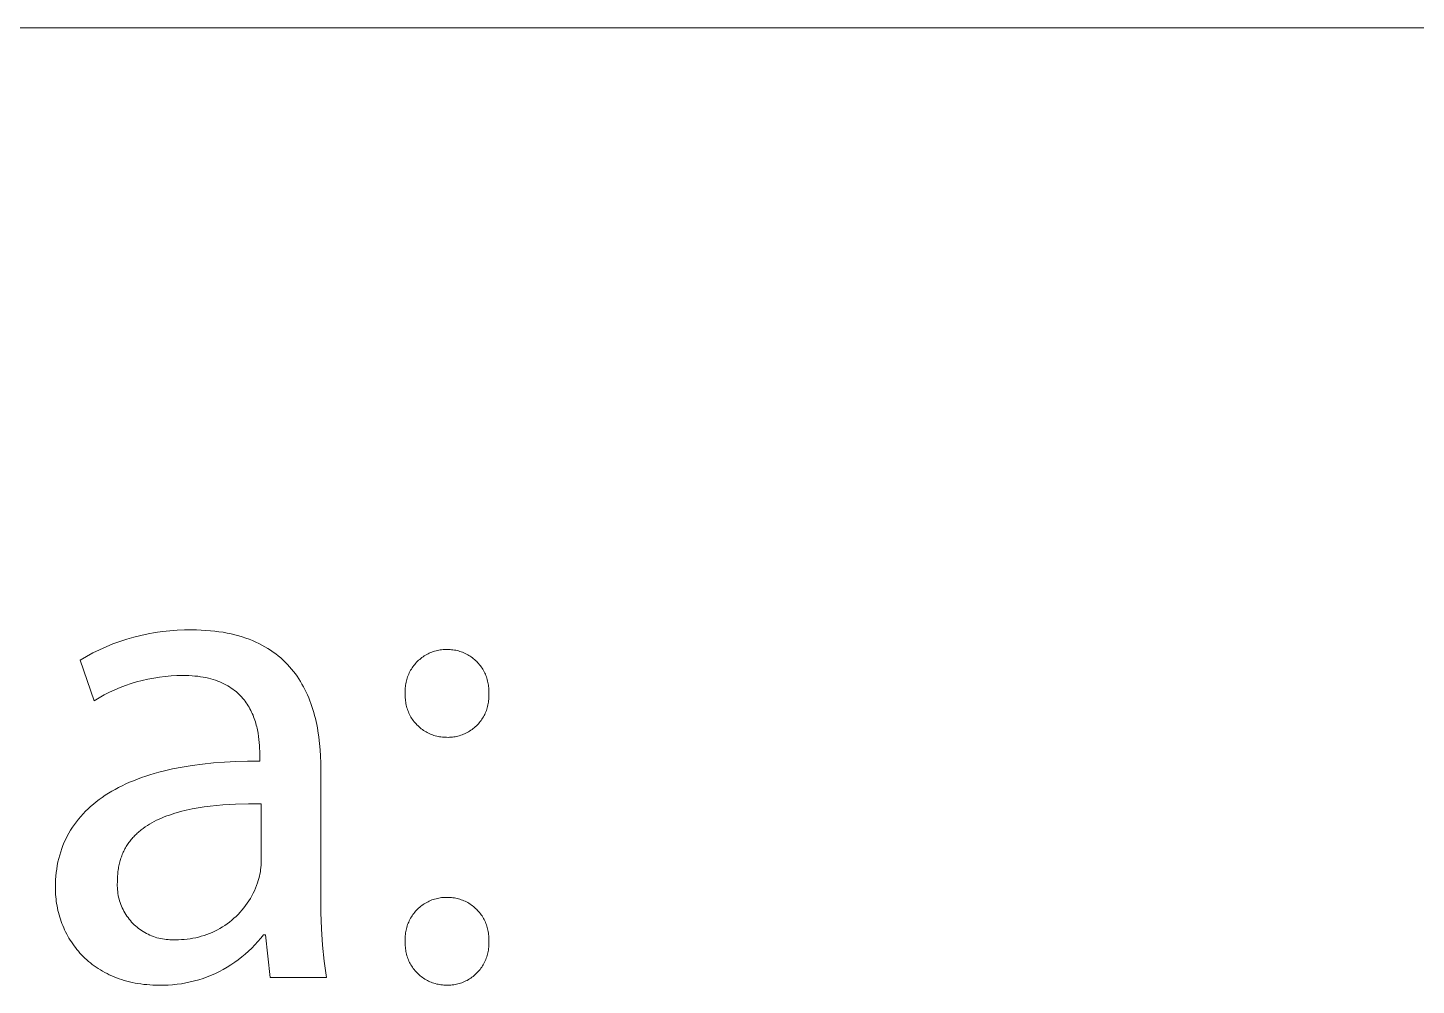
# Model space of a CAD drawing. Header units: millimetres. Extents: x 1422 to 6060, y -58 to 3182.
# Drawn here: x 5764.4 to 5856.2, y 267.6 to 330.9 of the extents above; entities that cross this region are included whole.
import ezdxf

# ---------------------------------------------------------------- set-up
doc = ezdxf.new("R2010")
doc.units = ezdxf.units.MM
doc.header["$MEASUREMENT"] = 0
doc.layers.add('Domyślny', color=7, linetype='Continuous', true_color=0x000000)

msp = doc.modelspace()

# ---------------------------------------------------------------- linework, layer by layer
at = {"layer": 'Domyślny', "color": 18, "lineweight": 15, "true_color": 0x000000}
for p, q in [((5650.346, 330.906), (6055.352, 330.906)), ((5772.864, 290.929), (5773.343, 290.998)), ((5773.343, 290.998), (5773.825, 291.05)), ((5773.825, 291.05), (5774.307, 291.086)), ((5774.307, 291.086), (5774.791, 291.104)), ((5774.791, 291.104), (5775.275, 291.107)), ((5775.275, 291.107), (5775.593, 291.103)), ((5775.593, 291.103), (5775.904, 291.093)), ((5775.904, 291.093), (5776.207, 291.076)), ((5776.207, 291.076), (5776.503, 291.053)), ((5776.503, 291.053), (5776.792, 291.023)), ((5776.792, 291.023), (5777.073, 290.987)), ((5769.617, 289.992), (5770.066, 290.174)), ((5770.066, 290.174), (5770.52, 290.339)), ((5770.52, 290.339), (5770.98, 290.49)), ((5770.98, 290.49), (5771.445, 290.624)), ((5771.445, 290.624), (5771.915, 290.742)), ((5771.915, 290.742), (5772.388, 290.843)), ((5772.388, 290.843), (5772.864, 290.929)), ((5777.073, 290.987), (5777.348, 290.945)), ((5777.348, 290.945), (5777.615, 290.897)), ((5777.615, 290.897), (5777.875, 290.842)), ((5777.875, 290.842), (5778.128, 290.782)), ((5778.128, 290.782), (5778.375, 290.717)), ((5778.375, 290.717), (5778.615, 290.645)), ((5778.615, 290.645), (5778.848, 290.568)), ((5778.848, 290.568), (5779.075, 290.486)), ((5779.075, 290.486), (5779.295, 290.398)), ((5779.295, 290.398), (5779.508, 290.305)), ((5779.508, 290.305), (5779.716, 290.207)), ((5779.716, 290.207), (5779.917, 290.104)), ((5779.917, 290.104), (5780.112, 289.996)), ((5767.893, 289.115), (5768.312, 289.356)), ((5768.312, 289.356), (5768.74, 289.583)), ((5768.74, 289.583), (5769.175, 289.795)), ((5769.175, 289.795), (5769.617, 289.992)), ((5780.112, 289.996), (5780.301, 289.883)), ((5780.301, 289.883), (5780.483, 289.766)), ((5780.483, 289.766), (5780.66, 289.644)), ((5780.66, 289.644), (5780.831, 289.518)), ((5780.831, 289.518), (5780.997, 289.388)), ((5780.997, 289.388), (5781.156, 289.253)), ((5781.156, 289.253), (5781.311, 289.114)), ((5790.274, 289.096), (5790.345, 289.159)), ((5790.345, 289.159), (5790.418, 289.219)), ((5790.418, 289.219), (5790.493, 289.276)), ((5790.493, 289.276), (5790.57, 289.331)), ((5790.57, 289.331), (5790.649, 289.383)), ((5790.649, 289.383), (5790.729, 289.433)), ((5790.729, 289.433), (5790.811, 289.479)), ((5790.811, 289.479), (5790.895, 289.523)), ((5790.895, 289.523), (5790.98, 289.564)), ((5790.98, 289.564), (5791.067, 289.602)), ((5791.067, 289.602), (5791.155, 289.636)), ((5791.155, 289.636), (5791.243, 289.668)), ((5791.243, 289.668), (5791.333, 289.697)), ((5791.333, 289.697), (5791.424, 289.722)), ((5791.424, 289.722), (5791.516, 289.745)), ((5791.516, 289.745), (5791.609, 289.764)), ((5791.609, 289.764), (5791.702, 289.78)), ((5791.702, 289.78), (5791.795, 289.793)), ((5791.795, 289.793), (5791.889, 289.802)), ((5791.889, 289.802), (5791.984, 289.808)), ((5791.984, 289.808), (5792.078, 289.811)), ((5792.078, 289.811), (5792.172, 289.811)), ((5792.172, 289.811), (5792.266, 289.81)), ((5792.266, 289.81), (5792.359, 289.805)), ((5792.359, 289.805), (5792.452, 289.798)), ((5792.452, 289.798), (5792.545, 289.787)), ((5792.545, 289.787), (5792.638, 289.773)), ((5792.638, 289.773), (5792.73, 289.756)), ((5792.73, 289.756), (5792.821, 289.735)), ((5792.821, 289.735), (5792.911, 289.712)), ((5792.911, 289.712), (5793.001, 289.685)), ((5793.001, 289.685), (5793.09, 289.656)), ((5793.09, 289.656), (5793.177, 289.623)), ((5793.177, 289.623), (5793.264, 289.588)), ((5793.264, 289.588), (5793.349, 289.549)), ((5793.349, 289.549), (5793.433, 289.508)), ((5793.433, 289.508), (5793.515, 289.464)), ((5793.515, 289.464), (5793.596, 289.417)), ((5793.596, 289.417), (5793.675, 289.367)), ((5793.675, 289.367), (5793.752, 289.315)), ((5793.752, 289.315), (5793.828, 289.259)), ((5793.828, 289.259), (5793.902, 289.202)), ((5793.902, 289.202), (5793.973, 289.142)), ((5768.82, 286.427), (5767.893, 289.115)), ((5781.311, 289.114), (5781.459, 288.971)), ((5781.459, 288.971), (5781.602, 288.825)), ((5781.602, 288.825), (5781.74, 288.674)), ((5781.74, 288.674), (5781.872, 288.52)), ((5781.872, 288.52), (5782, 288.362)), ((5782, 288.362), (5782.122, 288.201)), ((5789.618, 288.182), (5789.658, 288.268)), ((5789.658, 288.268), (5789.7, 288.352)), ((5789.7, 288.352), (5789.746, 288.435)), ((5789.746, 288.435), (5789.794, 288.516)), ((5789.794, 288.516), (5789.845, 288.596)), ((5789.845, 288.596), (5789.899, 288.673)), ((5789.899, 288.673), (5789.955, 288.749)), ((5789.955, 288.749), (5790.014, 288.823)), ((5790.014, 288.823), (5790.075, 288.895)), ((5790.075, 288.895), (5790.139, 288.964)), ((5790.139, 288.964), (5790.206, 289.031)), ((5790.206, 289.031), (5790.274, 289.096)), ((5793.973, 289.142), (5794.043, 289.079)), ((5794.043, 289.079), (5794.11, 289.014)), ((5794.11, 289.014), (5794.175, 288.947)), ((5794.175, 288.947), (5794.238, 288.878)), ((5794.238, 288.878), (5794.298, 288.806)), ((5794.298, 288.806), (5794.356, 288.733)), ((5794.356, 288.733), (5794.411, 288.658)), ((5794.411, 288.658), (5794.464, 288.58)), ((5794.464, 288.58), (5794.514, 288.501)), ((5794.514, 288.501), (5794.561, 288.421)), ((5794.561, 288.421), (5794.606, 288.339)), ((5794.606, 288.339), (5794.647, 288.255)), ((5794.647, 288.255), (5794.686, 288.17)), ((5770.898, 287.429), (5770.538, 287.292)), ((5771.262, 287.554), (5770.898, 287.429)), ((5771.631, 287.666), (5771.262, 287.554)), ((5772.003, 287.765), (5771.631, 287.666)), ((5772.378, 287.851), (5772.003, 287.765)), ((5772.757, 287.924), (5772.378, 287.851)), ((5773.137, 287.985), (5772.757, 287.924)), ((5773.519, 288.032), (5773.137, 287.985)), ((5773.903, 288.066), (5773.519, 288.032)), ((5774.287, 288.087), (5773.903, 288.066)), ((5774.673, 288.095), (5774.287, 288.087)), ((5774.885, 288.093), (5774.673, 288.095)), ((5775.091, 288.086), (5774.885, 288.093)), ((5775.291, 288.074), (5775.091, 288.086)), ((5775.486, 288.057), (5775.291, 288.074)), ((5775.675, 288.036), (5775.486, 288.057)), ((5775.858, 288.011), (5775.675, 288.036)), ((5776.036, 287.981), (5775.858, 288.011)), ((5776.208, 287.948), (5776.036, 287.981)), ((5776.376, 287.91), (5776.208, 287.948)), ((5776.537, 287.868), (5776.376, 287.91)), ((5776.694, 287.823), (5776.537, 287.868)), ((5776.846, 287.774), (5776.694, 287.823)), ((5776.993, 287.721), (5776.846, 287.774)), ((5777.134, 287.665), (5776.993, 287.721)), ((5777.271, 287.606), (5777.134, 287.665)), ((5777.404, 287.543), (5777.271, 287.606)), ((5777.531, 287.477), (5777.404, 287.543)), ((5777.654, 287.408), (5777.531, 287.477)), ((5777.773, 287.337), (5777.654, 287.408)), ((5777.887, 287.262), (5777.773, 287.337)), ((5782.122, 288.201), (5782.239, 288.037)), ((5782.239, 288.037), (5782.351, 287.87)), ((5782.351, 287.87), (5782.458, 287.699)), ((5782.458, 287.699), (5782.561, 287.525)), ((5782.561, 287.525), (5782.659, 287.349)), ((5782.659, 287.349), (5782.752, 287.17)), ((5789.393, 287.27), (5789.401, 287.364)), ((5789.401, 287.364), (5789.412, 287.458)), ((5789.412, 287.458), (5789.427, 287.551)), ((5789.427, 287.551), (5789.445, 287.644)), ((5789.445, 287.644), (5789.466, 287.736)), ((5789.466, 287.736), (5789.49, 287.827)), ((5789.49, 287.827), (5789.517, 287.917)), ((5789.517, 287.917), (5789.548, 288.007)), ((5789.548, 288.007), (5789.581, 288.095)), ((5789.581, 288.095), (5789.618, 288.182)), ((5794.686, 288.17), (5794.722, 288.083)), ((5794.722, 288.083), (5794.755, 287.996)), ((5794.755, 287.996), (5794.784, 287.907)), ((5794.784, 287.907), (5794.811, 287.818)), ((5794.811, 287.818), (5794.835, 287.727)), ((5794.835, 287.727), (5794.855, 287.636)), ((5794.855, 287.636), (5794.873, 287.544)), ((5794.873, 287.544), (5794.887, 287.452)), ((5794.887, 287.452), (5794.898, 287.359)), ((5794.898, 287.359), (5794.906, 287.266)), ((5769.151, 286.624), (5768.82, 286.427)), ((5769.489, 286.809), (5769.151, 286.624)), ((5769.833, 286.982), (5769.489, 286.809)), ((5770.183, 287.143), (5769.833, 286.982)), ((5770.538, 287.292), (5770.183, 287.143)), ((5777.997, 287.185), (5777.887, 287.262)), ((5778.102, 287.105), (5777.997, 287.185)), ((5778.203, 287.023), (5778.102, 287.105)), ((5778.301, 286.938), (5778.203, 287.023)), ((5778.394, 286.851), (5778.301, 286.938)), ((5778.483, 286.762), (5778.394, 286.851)), ((5778.568, 286.671), (5778.483, 286.762)), ((5778.65, 286.578), (5778.568, 286.671)), ((5778.728, 286.484), (5778.65, 286.578)), ((5778.802, 286.387), (5778.728, 286.484)), ((5782.752, 287.17), (5782.84, 286.988)), ((5782.84, 286.988), (5782.925, 286.803)), ((5782.925, 286.803), (5783.004, 286.616)), ((5783.004, 286.616), (5783.08, 286.427)), ((5783.08, 286.427), (5783.151, 286.236)), ((5789.386, 287.081), (5789.388, 287.175)), ((5789.388, 286.987), (5789.386, 287.081)), ((5789.388, 287.175), (5789.393, 287.27)), ((5789.393, 286.892), (5789.388, 286.987)), ((5789.388, 286.798), (5789.393, 286.892)), ((5789.388, 286.703), (5789.388, 286.798)), ((5789.39, 286.608), (5789.388, 286.703)), ((5789.396, 286.513), (5789.39, 286.608)), ((5789.405, 286.419), (5789.396, 286.513)), ((5789.417, 286.325), (5789.405, 286.419)), ((5794.897, 286.423), (5794.886, 286.329)), ((5794.905, 286.516), (5794.897, 286.423)), ((5794.91, 286.61), (5794.905, 286.516)), ((5794.906, 287.266), (5794.911, 287.173)), ((5794.911, 286.986), (5794.906, 286.892)), ((5794.906, 286.892), (5794.911, 286.798)), ((5794.912, 286.704), (5794.91, 286.61)), ((5794.911, 287.173), (5794.912, 287.079)), ((5794.912, 287.079), (5794.911, 286.986)), ((5794.911, 286.798), (5794.912, 286.704)), ((5778.873, 286.289), (5778.802, 286.387)), ((5778.941, 286.19), (5778.873, 286.289)), ((5779.005, 286.089), (5778.941, 286.19)), ((5779.065, 285.987), (5779.005, 286.089)), ((5779.123, 285.884), (5779.065, 285.987)), ((5779.177, 285.78), (5779.123, 285.884)), ((5779.229, 285.675), (5779.177, 285.78)), ((5779.277, 285.569), (5779.229, 285.675)), ((5779.323, 285.463), (5779.277, 285.569)), ((5783.151, 286.236), (5783.218, 286.042)), ((5783.218, 286.042), (5783.281, 285.847)), ((5783.281, 285.847), (5783.34, 285.65)), ((5783.34, 285.65), (5783.395, 285.45)), ((5789.433, 286.231), (5789.417, 286.325)), ((5789.451, 286.138), (5789.433, 286.231)), ((5789.474, 286.046), (5789.451, 286.138)), ((5789.499, 285.954), (5789.474, 286.046)), ((5789.527, 285.864), (5789.499, 285.954)), ((5789.559, 285.774), (5789.527, 285.864)), ((5789.594, 285.686), (5789.559, 285.774)), ((5789.631, 285.599), (5789.594, 285.686)), ((5789.672, 285.513), (5789.631, 285.599)), ((5789.716, 285.429), (5789.672, 285.513)), ((5794.639, 285.523), (5794.596, 285.439)), ((5794.679, 285.608), (5794.639, 285.523)), ((5794.716, 285.695), (5794.679, 285.608)), ((5794.749, 285.783), (5794.716, 285.695)), ((5794.78, 285.872), (5794.749, 285.783)), ((5794.807, 285.962), (5794.78, 285.872)), ((5794.832, 286.052), (5794.807, 285.962)), ((5794.853, 286.144), (5794.832, 286.052)), ((5794.871, 286.236), (5794.853, 286.144)), ((5794.886, 286.329), (5794.871, 286.236)), ((5779.366, 285.356), (5779.323, 285.463)), ((5779.406, 285.248), (5779.366, 285.356)), ((5779.443, 285.14), (5779.406, 285.248)), ((5779.478, 285.032), (5779.443, 285.14)), ((5779.51, 284.924), (5779.478, 285.032)), ((5779.541, 284.816), (5779.51, 284.924)), ((5779.568, 284.708), (5779.541, 284.816)), ((5779.594, 284.6), (5779.568, 284.708)), ((5779.617, 284.493), (5779.594, 284.6)), ((5783.395, 285.45), (5783.447, 285.25)), ((5783.447, 285.25), (5783.494, 285.047)), ((5783.494, 285.047), (5783.538, 284.844)), ((5783.538, 284.844), (5783.579, 284.639)), ((5783.579, 284.639), (5783.615, 284.432)), ((5789.762, 285.347), (5789.716, 285.429)), ((5789.812, 285.266), (5789.762, 285.347)), ((5789.864, 285.186), (5789.812, 285.266)), ((5789.919, 285.109), (5789.864, 285.186)), ((5789.977, 285.034), (5789.919, 285.109)), ((5790.037, 284.96), (5789.977, 285.034)), ((5790.1, 284.889), (5790.037, 284.96)), ((5790.165, 284.82), (5790.1, 284.889)), ((5790.233, 284.754), (5790.165, 284.82)), ((5790.302, 284.69), (5790.233, 284.754)), ((5790.374, 284.628), (5790.302, 284.69)), ((5790.449, 284.569), (5790.374, 284.628)), ((5790.525, 284.512), (5790.449, 284.569)), ((5793.877, 284.58), (5793.802, 284.523)), ((5793.95, 284.639), (5793.877, 284.58)), ((5794.021, 284.701), (5793.95, 284.639)), ((5794.09, 284.765), (5794.021, 284.701)), ((5794.156, 284.832), (5794.09, 284.765)), ((5794.22, 284.901), (5794.156, 284.832)), ((5794.282, 284.972), (5794.22, 284.901)), ((5794.341, 285.045), (5794.282, 284.972)), ((5794.398, 285.12), (5794.341, 285.045)), ((5794.451, 285.197), (5794.398, 285.12)), ((5794.503, 285.276), (5794.451, 285.197)), ((5794.551, 285.357), (5794.503, 285.276)), ((5794.596, 285.439), (5794.551, 285.357)), ((5779.658, 284.279), (5779.617, 284.493)), ((5779.691, 284.068), (5779.658, 284.279)), ((5779.718, 283.86), (5779.691, 284.068)), ((5779.738, 283.657), (5779.718, 283.86)), ((5779.752, 283.459), (5779.738, 283.657)), ((5783.615, 284.432), (5783.679, 284.017)), ((5783.679, 284.017), (5783.73, 283.597)), ((5790.603, 284.458), (5790.525, 284.512)), ((5790.683, 284.407), (5790.603, 284.458)), ((5790.765, 284.359), (5790.683, 284.407)), ((5790.848, 284.314), (5790.765, 284.359)), ((5790.933, 284.271), (5790.848, 284.314)), ((5791.019, 284.232), (5790.933, 284.271)), ((5791.107, 284.195), (5791.019, 284.232)), ((5791.195, 284.162), (5791.107, 284.195)), ((5791.285, 284.132), (5791.195, 284.162)), ((5791.376, 284.105), (5791.285, 284.132)), ((5791.468, 284.081), (5791.376, 284.105)), ((5791.561, 284.06), (5791.468, 284.081)), ((5791.654, 284.043), (5791.561, 284.06)), ((5791.748, 284.028), (5791.654, 284.043)), ((5791.842, 284.017), (5791.748, 284.028)), ((5791.936, 284.01), (5791.842, 284.017)), ((5792.031, 284.005), (5791.936, 284.01)), ((5792.126, 284.004), (5792.031, 284.005)), ((5792.22, 284.003), (5792.126, 284.004)), ((5792.314, 284.005), (5792.22, 284.003)), ((5792.408, 284.011), (5792.314, 284.005)), ((5792.502, 284.019), (5792.408, 284.011)), ((5792.595, 284.031), (5792.502, 284.019)), ((5792.688, 284.046), (5792.595, 284.031)), ((5792.78, 284.064), (5792.688, 284.046)), ((5792.872, 284.086), (5792.78, 284.064)), ((5792.962, 284.111), (5792.872, 284.086)), ((5793.052, 284.138), (5792.962, 284.111)), ((5793.141, 284.169), (5793.052, 284.138)), ((5793.229, 284.203), (5793.141, 284.169)), ((5793.315, 284.24), (5793.229, 284.203)), ((5793.4, 284.28), (5793.315, 284.24)), ((5793.484, 284.323), (5793.4, 284.28)), ((5793.566, 284.369), (5793.484, 284.323)), ((5793.647, 284.418), (5793.566, 284.369)), ((5793.725, 284.469), (5793.647, 284.418)), ((5793.802, 284.523), (5793.725, 284.469)), ((5779.762, 283.268), (5779.752, 283.459)), ((5779.767, 283.083), (5779.762, 283.268)), ((5779.769, 282.906), (5779.767, 283.083)), ((5779.769, 282.428), (5779.769, 282.906)), ((5783.73, 283.597), (5783.768, 283.175)), ((5783.768, 283.175), (5783.794, 282.752)), ((5783.794, 282.752), (5783.81, 282.327)), ((5773.387, 281.768), (5774.002, 281.911)), ((5774.002, 281.911), (5774.642, 282.036)), ((5774.642, 282.036), (5775.305, 282.144)), ((5775.305, 282.144), (5775.991, 282.235)), ((5775.991, 282.235), (5776.701, 282.309)), ((5776.701, 282.309), (5777.433, 282.365)), ((5777.433, 282.365), (5778.189, 282.404)), ((5778.189, 282.404), (5778.968, 282.425)), ((5778.968, 282.425), (5779.769, 282.428)), ((5783.81, 282.327), (5783.815, 281.903)), ((5783.815, 281.903), (5783.815, 273.517)), ((5770.675, 280.806), (5770.918, 280.921)), ((5770.918, 280.921), (5771.168, 281.032)), ((5771.168, 281.032), (5771.424, 281.138)), ((5771.424, 281.138), (5771.686, 281.241)), ((5771.686, 281.241), (5771.954, 281.339)), ((5771.954, 281.339), (5772.229, 281.433)), ((5772.229, 281.433), (5772.509, 281.523)), ((5772.509, 281.523), (5772.796, 281.609)), ((5772.796, 281.609), (5773.088, 281.691)), ((5773.088, 281.691), (5773.387, 281.768)), ((5769.147, 279.889), (5769.346, 280.032)), ((5769.346, 280.032), (5769.552, 280.171)), ((5769.552, 280.171), (5769.764, 280.306)), ((5769.764, 280.306), (5769.982, 280.437)), ((5769.982, 280.437), (5770.207, 280.564)), ((5770.207, 280.564), (5770.438, 280.687)), ((5770.438, 280.687), (5770.675, 280.806)), ((5768.087, 278.948), (5768.247, 279.115)), ((5768.247, 279.115), (5768.414, 279.278)), ((5768.414, 279.278), (5768.588, 279.436)), ((5768.588, 279.436), (5768.768, 279.591)), ((5768.768, 279.591), (5768.954, 279.742)), ((5768.954, 279.742), (5769.147, 279.889)), ((5774.522, 279.094), (5774.335, 279.042)), ((5774.902, 279.189), (5774.522, 279.094)), ((5775.291, 279.272), (5774.902, 279.189)), ((5775.688, 279.346), (5775.291, 279.272)), ((5776.092, 279.409), (5775.688, 279.346)), ((5776.501, 279.462), (5776.092, 279.409)), ((5776.915, 279.506), (5776.501, 279.462)), ((5777.333, 279.542), (5776.915, 279.506)), ((5777.754, 279.569), (5777.333, 279.542)), ((5778.176, 279.589), (5777.754, 279.569)), ((5779.022, 279.608), (5778.176, 279.589)), ((5779.861, 279.602), (5779.022, 279.608)), ((5779.861, 275.695), (5779.861, 279.602)), ((5767.384, 278.057), (5767.511, 278.243)), ((5767.511, 278.243), (5767.645, 278.425)), ((5767.645, 278.425), (5767.786, 278.603)), ((5767.786, 278.603), (5767.933, 278.778)), ((5767.933, 278.778), (5768.087, 278.948)), ((5772.339, 278.176), (5772.196, 278.081)), ((5772.485, 278.267), (5772.339, 278.176)), ((5772.636, 278.354), (5772.485, 278.267)), ((5772.79, 278.438), (5772.636, 278.354)), ((5772.949, 278.518), (5772.79, 278.438)), ((5773.111, 278.595), (5772.949, 278.518)), ((5773.276, 278.669), (5773.111, 278.595)), ((5773.445, 278.739), (5773.276, 278.669)), ((5773.617, 278.806), (5773.445, 278.739)), ((5773.792, 278.87), (5773.617, 278.806)), ((5773.97, 278.93), (5773.792, 278.87)), ((5774.151, 278.988), (5773.97, 278.93)), ((5774.335, 279.042), (5774.151, 278.988)), ((5766.848, 277.071), (5766.941, 277.276)), ((5766.941, 277.276), (5767.042, 277.477)), ((5767.042, 277.477), (5767.149, 277.674)), ((5767.149, 277.674), (5767.263, 277.867)), ((5767.263, 277.867), (5767.384, 278.057)), ((5771.274, 277.248), (5771.222, 277.185)), ((5771.327, 277.311), (5771.274, 277.248)), ((5771.381, 277.372), (5771.327, 277.311)), ((5771.437, 277.433), (5771.381, 277.372)), ((5771.493, 277.492), (5771.437, 277.433)), ((5771.551, 277.551), (5771.493, 277.492)), ((5771.61, 277.608), (5771.551, 277.551)), ((5771.671, 277.665), (5771.61, 277.608)), ((5771.733, 277.72), (5771.671, 277.665)), ((5771.795, 277.775), (5771.733, 277.72)), ((5771.859, 277.828), (5771.795, 277.775)), ((5771.924, 277.881), (5771.859, 277.828)), ((5772.058, 277.983), (5771.924, 277.881)), ((5772.196, 278.081), (5772.058, 277.983)), ((5766.541, 276.214), (5766.607, 276.434)), ((5766.607, 276.434), (5766.681, 276.65)), ((5766.681, 276.65), (5766.761, 276.862)), ((5766.761, 276.862), (5766.848, 277.071)), ((5770.712, 276.337), (5770.679, 276.259)), ((5770.747, 276.414), (5770.712, 276.337)), ((5770.783, 276.489), (5770.747, 276.414)), ((5770.82, 276.564), (5770.783, 276.489)), ((5770.859, 276.637), (5770.82, 276.564)), ((5770.9, 276.709), (5770.859, 276.637)), ((5770.942, 276.781), (5770.9, 276.709)), ((5770.985, 276.851), (5770.942, 276.781)), ((5771.03, 276.92), (5770.985, 276.851)), ((5771.076, 276.987), (5771.03, 276.92)), ((5771.123, 277.054), (5771.076, 276.987)), ((5771.172, 277.12), (5771.123, 277.054)), ((5771.222, 277.185), (5771.172, 277.12)), ((5766.344, 275.299), (5766.383, 275.533)), ((5766.383, 275.533), (5766.429, 275.764)), ((5766.429, 275.764), (5766.481, 275.991)), ((5766.481, 275.991), (5766.541, 276.214)), ((5770.437, 275.416), (5770.422, 275.325)), ((5770.454, 275.505), (5770.437, 275.416)), ((5770.472, 275.594), (5770.454, 275.505)), ((5770.492, 275.681), (5770.472, 275.594)), ((5770.514, 275.767), (5770.492, 275.681)), ((5770.538, 275.852), (5770.514, 275.767)), ((5770.563, 275.936), (5770.538, 275.852)), ((5770.59, 276.019), (5770.563, 275.936)), ((5770.618, 276.1), (5770.59, 276.019)), ((5770.648, 276.18), (5770.618, 276.1)), ((5770.679, 276.259), (5770.648, 276.18)), ((5779.829, 275.255), (5779.845, 275.401)), ((5779.845, 275.401), (5779.856, 275.548)), ((5779.856, 275.548), (5779.861, 275.695)), ((5766.26, 274.325), (5766.27, 274.574)), ((5766.27, 274.574), (5766.288, 274.819)), ((5766.288, 274.819), (5766.313, 275.061)), ((5766.313, 275.061), (5766.344, 275.299)), ((5770.364, 274.552), (5770.355, 274.427)), ((5770.365, 274.653), (5770.364, 274.552)), ((5770.368, 274.753), (5770.365, 274.653)), ((5770.372, 274.851), (5770.368, 274.753)), ((5770.379, 274.948), (5770.372, 274.851)), ((5770.387, 275.044), (5770.379, 274.948)), ((5770.397, 275.139), (5770.387, 275.044)), ((5770.408, 275.232), (5770.397, 275.139)), ((5770.422, 275.325), (5770.408, 275.232)), ((5779.63, 274.397), (5779.675, 274.537)), ((5779.675, 274.537), (5779.716, 274.678)), ((5779.716, 274.678), (5779.752, 274.821)), ((5779.752, 274.821), (5779.782, 274.965)), ((5779.782, 274.965), (5779.808, 275.109)), ((5779.808, 275.109), (5779.829, 275.255)), ((5766.256, 274.073), (5766.26, 274.325)), ((5766.258, 273.921), (5766.256, 274.073)), ((5766.263, 273.769), (5766.258, 273.921)), ((5766.271, 273.618), (5766.263, 273.769)), ((5766.283, 273.466), (5766.271, 273.618)), ((5770.355, 274.427), (5770.351, 274.303)), ((5770.351, 274.303), (5770.351, 274.178)), ((5770.351, 274.178), (5770.355, 274.053)), ((5770.355, 274.053), (5770.364, 273.929)), ((5770.364, 273.929), (5770.376, 273.805)), ((5770.376, 273.805), (5770.394, 273.681)), ((5770.394, 273.681), (5770.415, 273.558)), ((5770.415, 273.558), (5770.44, 273.436)), ((5779.244, 273.526), (5779.333, 273.695)), ((5779.333, 273.695), (5779.416, 273.867)), ((5779.416, 273.867), (5779.493, 274.041)), ((5779.493, 274.041), (5779.564, 274.218)), ((5779.564, 274.218), (5779.63, 274.397)), ((5766.299, 273.315), (5766.283, 273.466)), ((5766.317, 273.164), (5766.299, 273.315)), ((5766.34, 273.014), (5766.317, 273.164)), ((5766.365, 272.865), (5766.34, 273.014)), ((5766.394, 272.716), (5766.365, 272.865)), ((5766.426, 272.567), (5766.394, 272.716)), ((5770.44, 273.436), (5770.47, 273.315)), ((5770.47, 273.315), (5770.504, 273.195)), ((5770.504, 273.195), (5770.542, 273.076)), ((5770.542, 273.076), (5770.584, 272.959)), ((5770.584, 272.959), (5770.63, 272.843)), ((5770.63, 272.843), (5770.68, 272.729)), ((5770.68, 272.729), (5770.735, 272.616)), ((5778.594, 272.586), (5778.715, 272.733)), ((5778.715, 272.733), (5778.831, 272.884)), ((5778.831, 272.884), (5778.943, 273.039)), ((5778.943, 273.039), (5779.048, 273.198)), ((5779.048, 273.198), (5779.149, 273.36)), ((5779.149, 273.36), (5779.244, 273.526)), ((5783.815, 273.517), (5783.815, 272.435)), ((5790.139, 272.579), (5790.206, 272.646)), ((5790.206, 272.646), (5790.274, 272.711)), ((5790.274, 272.711), (5790.345, 272.774)), ((5790.345, 272.774), (5790.418, 272.834)), ((5790.418, 272.834), (5790.493, 272.891)), ((5790.493, 272.891), (5790.57, 272.946)), ((5790.57, 272.946), (5790.649, 272.998)), ((5790.649, 272.998), (5790.729, 273.048)), ((5790.729, 273.048), (5790.811, 273.094)), ((5790.811, 273.094), (5790.895, 273.138)), ((5790.895, 273.138), (5790.98, 273.179)), ((5790.98, 273.179), (5791.067, 273.217)), ((5791.067, 273.217), (5791.155, 273.252)), ((5791.155, 273.252), (5791.243, 273.283)), ((5791.243, 273.283), (5791.333, 273.312)), ((5791.333, 273.312), (5791.424, 273.337)), ((5791.424, 273.337), (5791.516, 273.36)), ((5791.516, 273.36), (5791.609, 273.379)), ((5791.609, 273.379), (5791.702, 273.395)), ((5791.702, 273.395), (5791.795, 273.408)), ((5791.795, 273.408), (5791.889, 273.417)), ((5791.889, 273.417), (5791.984, 273.423)), ((5791.984, 273.423), (5792.078, 273.426)), ((5792.078, 273.426), (5792.172, 273.426)), ((5792.172, 273.426), (5792.266, 273.425)), ((5792.266, 273.425), (5792.359, 273.42)), ((5792.359, 273.42), (5792.452, 273.413)), ((5792.452, 273.413), (5792.545, 273.402)), ((5792.545, 273.402), (5792.638, 273.388)), ((5792.638, 273.388), (5792.73, 273.371)), ((5792.73, 273.371), (5792.821, 273.35)), ((5792.821, 273.35), (5792.911, 273.327)), ((5792.911, 273.327), (5793.001, 273.301)), ((5793.001, 273.301), (5793.09, 273.271)), ((5793.09, 273.271), (5793.177, 273.238)), ((5793.177, 273.238), (5793.264, 273.203)), ((5793.264, 273.203), (5793.349, 273.164)), ((5793.349, 273.164), (5793.433, 273.123)), ((5793.433, 273.123), (5793.515, 273.079)), ((5793.515, 273.079), (5793.596, 273.032)), ((5793.596, 273.032), (5793.675, 272.982)), ((5793.675, 272.982), (5793.752, 272.93)), ((5793.752, 272.93), (5793.828, 272.875)), ((5793.828, 272.875), (5793.902, 272.817)), ((5793.902, 272.817), (5793.973, 272.757)), ((5793.973, 272.757), (5794.043, 272.694)), ((5794.043, 272.694), (5794.11, 272.629)), ((5766.462, 272.42), (5766.426, 272.567)), ((5766.501, 272.273), (5766.462, 272.42)), ((5766.544, 272.127), (5766.501, 272.273)), ((5766.59, 271.983), (5766.544, 272.127)), ((5766.639, 271.839), (5766.59, 271.983)), ((5766.691, 271.696), (5766.639, 271.839)), ((5770.735, 272.616), (5770.792, 272.506)), ((5770.792, 272.506), (5770.854, 272.397)), ((5770.854, 272.397), (5770.919, 272.291)), ((5770.919, 272.291), (5770.988, 272.187)), ((5770.988, 272.187), (5771.061, 272.086)), ((5771.061, 272.086), (5771.137, 271.987)), ((5771.137, 271.987), (5771.216, 271.89)), ((5771.216, 271.89), (5771.299, 271.797)), ((5771.299, 271.797), (5771.384, 271.706)), ((5777.613, 271.683), (5777.766, 271.797)), ((5777.766, 271.797), (5777.915, 271.917)), ((5777.915, 271.917), (5778.059, 272.041)), ((5778.059, 272.041), (5778.2, 272.17)), ((5778.2, 272.17), (5778.336, 272.304)), ((5778.336, 272.304), (5778.467, 272.443)), ((5778.467, 272.443), (5778.594, 272.586)), ((5783.815, 272.435), (5783.852, 271.354)), ((5789.581, 271.71), (5789.618, 271.797)), ((5789.618, 271.797), (5789.658, 271.883)), ((5789.658, 271.883), (5789.7, 271.967)), ((5789.7, 271.967), (5789.746, 272.05)), ((5789.746, 272.05), (5789.794, 272.131)), ((5789.794, 272.131), (5789.845, 272.211)), ((5789.845, 272.211), (5789.899, 272.289)), ((5789.899, 272.289), (5789.955, 272.364)), ((5789.955, 272.364), (5790.014, 272.438)), ((5790.014, 272.438), (5790.075, 272.51)), ((5790.075, 272.51), (5790.139, 272.579)), ((5794.11, 272.629), (5794.175, 272.562)), ((5794.175, 272.562), (5794.238, 272.493)), ((5794.238, 272.493), (5794.298, 272.422)), ((5794.298, 272.422), (5794.356, 272.348)), ((5794.356, 272.348), (5794.411, 272.273)), ((5794.411, 272.273), (5794.464, 272.196)), ((5794.464, 272.196), (5794.514, 272.117)), ((5794.514, 272.117), (5794.561, 272.036)), ((5794.561, 272.036), (5794.606, 271.954)), ((5794.606, 271.954), (5794.647, 271.87)), ((5794.647, 271.87), (5794.686, 271.785)), ((5794.686, 271.785), (5794.722, 271.699)), ((5766.747, 271.555), (5766.691, 271.696)), ((5766.807, 271.415), (5766.747, 271.555)), ((5766.869, 271.276), (5766.807, 271.415)), ((5766.936, 271.139), (5766.869, 271.276)), ((5767.005, 271.003), (5766.936, 271.139)), ((5767.078, 270.869), (5767.005, 271.003)), ((5767.154, 270.736), (5767.078, 270.869)), ((5771.384, 271.706), (5771.473, 271.619)), ((5771.473, 271.619), (5771.565, 271.534)), ((5771.565, 271.534), (5771.66, 271.453)), ((5771.66, 271.453), (5771.757, 271.375)), ((5771.757, 271.375), (5771.857, 271.301)), ((5771.857, 271.301), (5771.96, 271.23)), ((5771.96, 271.23), (5772.065, 271.162)), ((5772.065, 271.162), (5772.172, 271.098)), ((5772.172, 271.098), (5772.281, 271.038)), ((5772.281, 271.038), (5772.393, 270.982)), ((5772.393, 270.982), (5772.506, 270.93)), ((5772.506, 270.93), (5772.621, 270.881)), ((5772.621, 270.881), (5772.737, 270.837)), ((5772.737, 270.837), (5772.855, 270.796)), ((5775.536, 270.756), (5775.722, 270.8)), ((5775.722, 270.8), (5775.906, 270.85)), ((5775.906, 270.85), (5776.088, 270.907)), ((5776.088, 270.907), (5776.268, 270.969)), ((5776.268, 270.969), (5776.446, 271.038)), ((5776.446, 271.038), (5776.622, 271.113)), ((5776.622, 271.113), (5776.795, 271.194)), ((5776.795, 271.194), (5776.965, 271.28)), ((5776.965, 271.28), (5777.132, 271.373)), ((5777.132, 271.373), (5777.296, 271.471)), ((5777.296, 271.471), (5777.456, 271.574)), ((5777.456, 271.574), (5777.613, 271.683)), ((5780.016, 270.954), (5779.833, 270.723)), ((5780.155, 270.954), (5780.016, 270.954)), ((5780.464, 268.128), (5780.155, 270.954)), ((5783.852, 271.354), (5783.927, 270.275)), ((5789.388, 270.791), (5789.393, 270.885)), ((5789.393, 270.885), (5789.401, 270.979)), ((5789.401, 270.979), (5789.412, 271.073)), ((5789.412, 271.073), (5789.427, 271.166)), ((5789.427, 271.166), (5789.445, 271.259)), ((5789.445, 271.259), (5789.466, 271.351)), ((5789.466, 271.351), (5789.49, 271.442)), ((5789.49, 271.442), (5789.517, 271.533)), ((5789.517, 271.533), (5789.548, 271.622)), ((5789.548, 271.622), (5789.581, 271.71)), ((5794.722, 271.699), (5794.755, 271.611)), ((5794.755, 271.611), (5794.784, 271.522)), ((5794.784, 271.522), (5794.811, 271.433)), ((5794.811, 271.433), (5794.835, 271.342)), ((5794.835, 271.342), (5794.855, 271.251)), ((5794.855, 271.251), (5794.873, 271.159)), ((5794.873, 271.159), (5794.887, 271.067)), ((5794.887, 271.067), (5794.898, 270.974)), ((5794.898, 270.974), (5794.906, 270.881)), ((5794.906, 270.881), (5794.911, 270.788)), ((5767.233, 270.606), (5767.154, 270.736)), ((5767.316, 270.476), (5767.233, 270.606)), ((5767.402, 270.349), (5767.316, 270.476)), ((5767.492, 270.224), (5767.402, 270.349)), ((5767.585, 270.101), (5767.492, 270.224)), ((5767.681, 269.98), (5767.585, 270.101)), ((5767.781, 269.861), (5767.681, 269.98)), ((5772.855, 270.796), (5772.975, 270.76)), ((5772.975, 270.76), (5773.095, 270.728)), ((5773.095, 270.728), (5773.217, 270.7)), ((5773.217, 270.7), (5773.339, 270.676)), ((5773.339, 270.676), (5773.463, 270.657)), ((5773.463, 270.657), (5773.586, 270.641)), ((5773.586, 270.641), (5773.711, 270.63)), ((5773.711, 270.63), (5773.835, 270.624)), ((5773.835, 270.624), (5773.96, 270.621)), ((5773.96, 270.621), (5774.085, 270.623)), ((5774.085, 270.623), (5774.209, 270.629)), ((5774.209, 270.629), (5774.4, 270.628)), ((5774.4, 270.628), (5774.591, 270.633)), ((5774.591, 270.633), (5774.781, 270.645)), ((5774.781, 270.645), (5774.971, 270.663)), ((5774.971, 270.663), (5775.161, 270.688)), ((5775.161, 270.688), (5775.349, 270.719)), ((5775.349, 270.719), (5775.536, 270.756)), ((5779.24, 270.071), (5779.027, 269.868)), ((5779.445, 270.281), (5779.24, 270.071)), ((5779.643, 270.499), (5779.445, 270.281)), ((5779.833, 270.723), (5779.643, 270.499)), ((5783.927, 270.275), (5784.038, 269.199)), ((5789.386, 270.696), (5789.388, 270.791)), ((5789.388, 270.602), (5789.386, 270.696)), ((5789.393, 270.507), (5789.388, 270.602)), ((5789.388, 270.318), (5789.389, 270.413)), ((5789.391, 270.223), (5789.388, 270.318)), ((5789.389, 270.413), (5789.393, 270.507)), ((5789.397, 270.129), (5789.391, 270.223)), ((5789.406, 270.034), (5789.397, 270.129)), ((5789.419, 269.94), (5789.406, 270.034)), ((5789.435, 269.847), (5789.419, 269.94)), ((5794.884, 269.945), (5794.869, 269.852)), ((5794.896, 270.038), (5794.884, 269.945)), ((5794.904, 270.132), (5794.896, 270.038)), ((5794.91, 270.226), (5794.904, 270.132)), ((5794.911, 270.601), (5794.906, 270.507)), ((5794.906, 270.507), (5794.91, 270.413)), ((5794.91, 270.413), (5794.912, 270.32)), ((5794.912, 270.32), (5794.91, 270.226)), ((5794.911, 270.788), (5794.912, 270.694)), ((5794.912, 270.694), (5794.911, 270.601)), ((5767.883, 269.744), (5767.781, 269.861)), ((5767.99, 269.629), (5767.883, 269.744)), ((5768.099, 269.517), (5767.99, 269.629)), ((5768.212, 269.408), (5768.099, 269.517)), ((5768.328, 269.301), (5768.212, 269.408)), ((5768.448, 269.196), (5768.328, 269.301)), ((5768.57, 269.094), (5768.448, 269.196)), ((5768.696, 268.995), (5768.57, 269.094)), ((5768.826, 268.899), (5768.696, 268.995)), ((5777.867, 268.968), (5777.617, 268.813)), ((5778.111, 269.132), (5777.867, 268.968)), ((5778.349, 269.304), (5778.111, 269.132)), ((5778.582, 269.484), (5778.349, 269.304)), ((5778.808, 269.672), (5778.582, 269.484)), ((5779.027, 269.868), (5778.808, 269.672)), ((5784.038, 269.199), (5784.185, 268.128)), ((5789.454, 269.754), (5789.435, 269.847)), ((5789.476, 269.662), (5789.454, 269.754)), ((5789.501, 269.571), (5789.476, 269.662)), ((5789.53, 269.48), (5789.501, 269.571)), ((5789.562, 269.391), (5789.53, 269.48)), ((5789.596, 269.303), (5789.562, 269.391)), ((5789.634, 269.216), (5789.596, 269.303)), ((5789.675, 269.13), (5789.634, 269.216)), ((5789.719, 269.046), (5789.675, 269.13)), ((5789.765, 268.964), (5789.719, 269.046)), ((5789.815, 268.883), (5789.765, 268.964)), ((5794.548, 268.974), (5794.5, 268.894)), ((5794.594, 269.056), (5794.548, 268.974)), ((5794.636, 269.14), (5794.594, 269.056)), ((5794.676, 269.225), (5794.636, 269.14)), ((5794.713, 269.312), (5794.676, 269.225)), ((5794.747, 269.399), (5794.713, 269.312)), ((5794.777, 269.488), (5794.747, 269.399)), ((5794.805, 269.578), (5794.777, 269.488)), ((5794.829, 269.669), (5794.805, 269.578)), ((5794.851, 269.76), (5794.829, 269.669)), ((5794.869, 269.852), (5794.851, 269.76)), ((5768.959, 268.805), (5768.826, 268.899)), ((5769.095, 268.715), (5768.959, 268.805)), ((5769.234, 268.627), (5769.095, 268.715)), ((5769.377, 268.543), (5769.234, 268.627)), ((5769.523, 268.462), (5769.377, 268.543)), ((5769.672, 268.384), (5769.523, 268.462)), ((5769.824, 268.309), (5769.672, 268.384)), ((5769.98, 268.238), (5769.824, 268.309)), ((5770.139, 268.171), (5769.98, 268.238)), ((5770.301, 268.106), (5770.139, 268.171)), ((5770.467, 268.046), (5770.301, 268.106)), ((5770.636, 267.989), (5770.467, 268.046)), ((5776.018, 268.073), (5775.739, 267.983)), ((5776.295, 268.173), (5776.018, 268.073)), ((5776.568, 268.283), (5776.295, 268.173)), ((5776.837, 268.402), (5776.568, 268.283)), ((5777.101, 268.53), (5776.837, 268.402)), ((5777.361, 268.667), (5777.101, 268.53)), ((5777.617, 268.813), (5777.361, 268.667)), ((5784.185, 268.128), (5780.464, 268.128)), ((5789.867, 268.804), (5789.815, 268.883)), ((5789.922, 268.727), (5789.867, 268.804)), ((5789.98, 268.651), (5789.922, 268.727)), ((5790.04, 268.578), (5789.98, 268.651)), ((5790.103, 268.507), (5790.04, 268.578)), ((5790.168, 268.438), (5790.103, 268.507)), ((5790.235, 268.372), (5790.168, 268.438)), ((5790.305, 268.308), (5790.235, 268.372)), ((5790.377, 268.246), (5790.305, 268.308)), ((5790.451, 268.187), (5790.377, 268.246)), ((5790.527, 268.13), (5790.451, 268.187)), ((5790.605, 268.076), (5790.527, 268.13)), ((5790.685, 268.025), (5790.605, 268.076)), ((5793.723, 268.087), (5793.645, 268.036)), ((5793.8, 268.141), (5793.723, 268.087)), ((5793.875, 268.198), (5793.8, 268.141)), ((5793.948, 268.257), (5793.875, 268.198)), ((5794.019, 268.319), (5793.948, 268.257)), ((5794.087, 268.383), (5794.019, 268.319)), ((5794.153, 268.45), (5794.087, 268.383)), ((5794.217, 268.519), (5794.153, 268.45)), ((5794.279, 268.59), (5794.217, 268.519)), ((5794.338, 268.663), (5794.279, 268.59)), ((5794.395, 268.738), (5794.338, 268.663)), ((5794.448, 268.815), (5794.395, 268.738)), ((5794.5, 268.894), (5794.448, 268.815)), ((5770.808, 267.936), (5770.636, 267.989)), ((5770.983, 267.886), (5770.808, 267.936)), ((5771.162, 267.841), (5770.983, 267.886)), ((5771.344, 267.8), (5771.162, 267.841)), ((5771.529, 267.762), (5771.344, 267.8)), ((5771.718, 267.729), (5771.529, 267.762)), ((5771.91, 267.7), (5771.718, 267.729)), ((5772.105, 267.675), (5771.91, 267.7)), ((5772.303, 267.655), (5772.105, 267.675)), ((5772.504, 267.639), (5772.303, 267.655)), ((5772.709, 267.627), (5772.504, 267.639)), ((5772.917, 267.62), (5772.709, 267.627)), ((5773.128, 267.618), (5772.917, 267.62)), ((5773.422, 267.618), (5773.128, 267.618)), ((5773.716, 267.628), (5773.422, 267.618)), ((5774.009, 267.649), (5773.716, 267.628)), ((5774.302, 267.679), (5774.009, 267.649)), ((5774.593, 267.72), (5774.302, 267.679)), ((5774.883, 267.771), (5774.593, 267.72)), ((5775.17, 267.832), (5774.883, 267.771)), ((5775.456, 267.902), (5775.17, 267.832)), ((5775.739, 267.983), (5775.456, 267.902)), ((5790.767, 267.977), (5790.685, 268.025)), ((5790.85, 267.932), (5790.767, 267.977)), ((5790.934, 267.889), (5790.85, 267.932)), ((5791.021, 267.849), (5790.934, 267.889)), ((5791.108, 267.813), (5791.021, 267.849)), ((5791.197, 267.779), (5791.108, 267.813)), ((5791.286, 267.749), (5791.197, 267.779)), ((5791.377, 267.722), (5791.286, 267.749)), ((5791.469, 267.698), (5791.377, 267.722)), ((5791.561, 267.677), (5791.469, 267.698)), ((5791.654, 267.659), (5791.561, 267.677)), ((5791.748, 267.645), (5791.654, 267.659)), ((5791.842, 267.633), (5791.748, 267.645)), ((5791.937, 267.625), (5791.842, 267.633)), ((5792.031, 267.621), (5791.937, 267.625)), ((5792.126, 267.62), (5792.031, 267.621)), ((5792.22, 267.619), (5792.126, 267.62)), ((5792.314, 267.621), (5792.22, 267.619)), ((5792.408, 267.627), (5792.314, 267.621)), ((5792.501, 267.635), (5792.408, 267.627)), ((5792.594, 267.647), (5792.501, 267.635)), ((5792.687, 267.663), (5792.594, 267.647)), ((5792.779, 267.681), (5792.687, 267.663)), ((5792.871, 267.703), (5792.779, 267.681)), ((5792.961, 267.728), (5792.871, 267.703)), ((5793.051, 267.756), (5792.961, 267.728)), ((5793.14, 267.787), (5793.051, 267.756)), ((5793.227, 267.821), (5793.14, 267.787)), ((5793.314, 267.858), (5793.227, 267.821)), ((5793.399, 267.898), (5793.314, 267.858)), ((5793.482, 267.941), (5793.399, 267.898)), ((5793.564, 267.987), (5793.482, 267.941)), ((5793.645, 268.036), (5793.564, 267.987))]:
    msp.add_line(p, q, dxfattribs=at)

doc.saveas('drawing.dxf')
